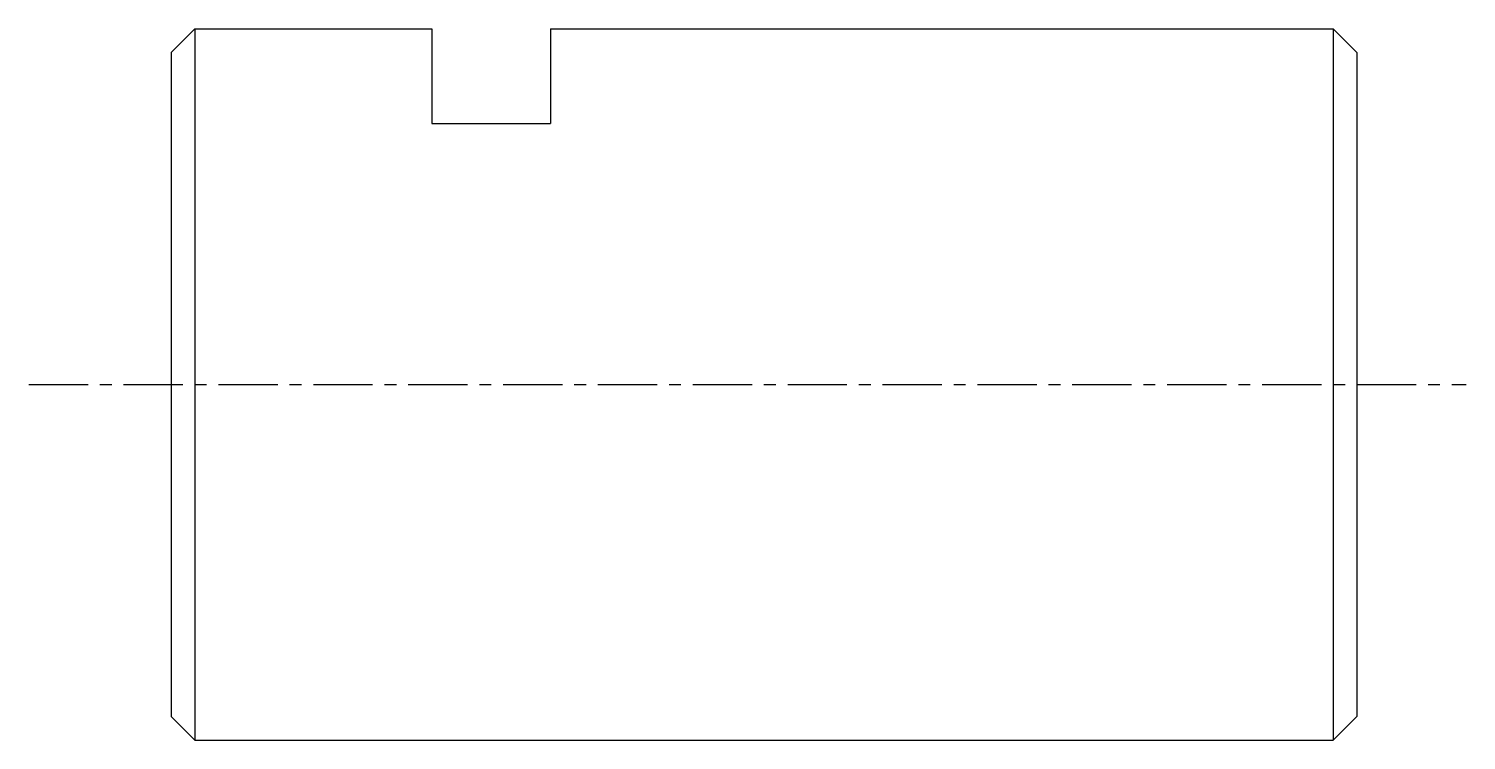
# Model space of a CAD drawing. Extents: x -44 to 164, y 121 to 307.
# Drawn here: x 44.75 to 75.05, y 290.61 to 305.61 of the extents above; entities outside this region: 6.
import ezdxf

# ---------------------------------------------------------------- set-up
doc = ezdxf.new("R2010")
doc.units = 0
doc.linetypes.add('CENTER', pattern=[2, 1.25, -0.25, 0.25, -0.25])
doc.linetypes.add('DASHED', pattern=[0.75, 0.5, -0.25])
doc.layers.get('0').update_dxf_attribs({"linetype": 'CONTINUOUS'})
doc.layers.add('CENTER', color=1, linetype='CENTER')

msp = doc.modelspace()

# ---------------------------------------------------------------- linework, layer by layer
at = {"color": 7, "linetype": 'CONTINUOUS'}
for p, q in [((47.75, 305.109), (48.25, 305.609)), ((48.25, 305.609), (48.25, 290.609)), ((48.25, 305.609), (53.25, 305.609)), ((53.25, 305.609), (53.25, 303.609)), ((55.75, 305.609), (72.25, 305.609)), ((55.75, 305.609), (55.75, 303.609)), ((72.25, 305.609), (72.25, 290.609)), ((72.25, 305.609), (72.75, 305.109)), ((47.75, 305.109), (47.75, 291.109)), ((72.75, 305.109), (72.75, 291.109)), ((53.25, 303.609), (55.75, 303.609)), ((48.25, 290.609), (47.75, 291.109)), ((72.75, 291.109), (72.25, 290.609)), ((48.25, 290.609), (72.25, 290.609)), ((54.25, 290.609), (54.25, 290.609)), ((60.25, 290.609), (60.25, 290.609))]:
    msp.add_line(p, q, dxfattribs=at)
at = {"color": 3, "linetype": 'DASHED'}
msp.add_line((150.645, 303.609), (160.843, 303.609), dxfattribs=at)
at = {"color": 7, "linetype": 'CONTINUOUS'}
msp.add_circle((155.744, 298.109), 7.5, dxfattribs=at)
at = {"layer": 'CENTER', "color": 1, "linetype": 'CENTER'}
for p, q in [((155.744, 306.625), (155.744, 289.593)), ((44.75, 298.109), (75.055, 298.109)), ((147.228, 298.109), (164.26, 298.109))]:
    msp.add_line(p, q, dxfattribs=at)

# ---------------------------------------------------------------- texts
at = {"color": 7, "linetype": 'CONTINUOUS'}
for s, p in [('CLKG 15-25', (-44.513, 150.993)), ('CLKG15', (-44.513, 120.993))]:
    msp.add_text(s, height=8, dxfattribs=at).set_placement(p)

doc.saveas('drawing.dxf')
